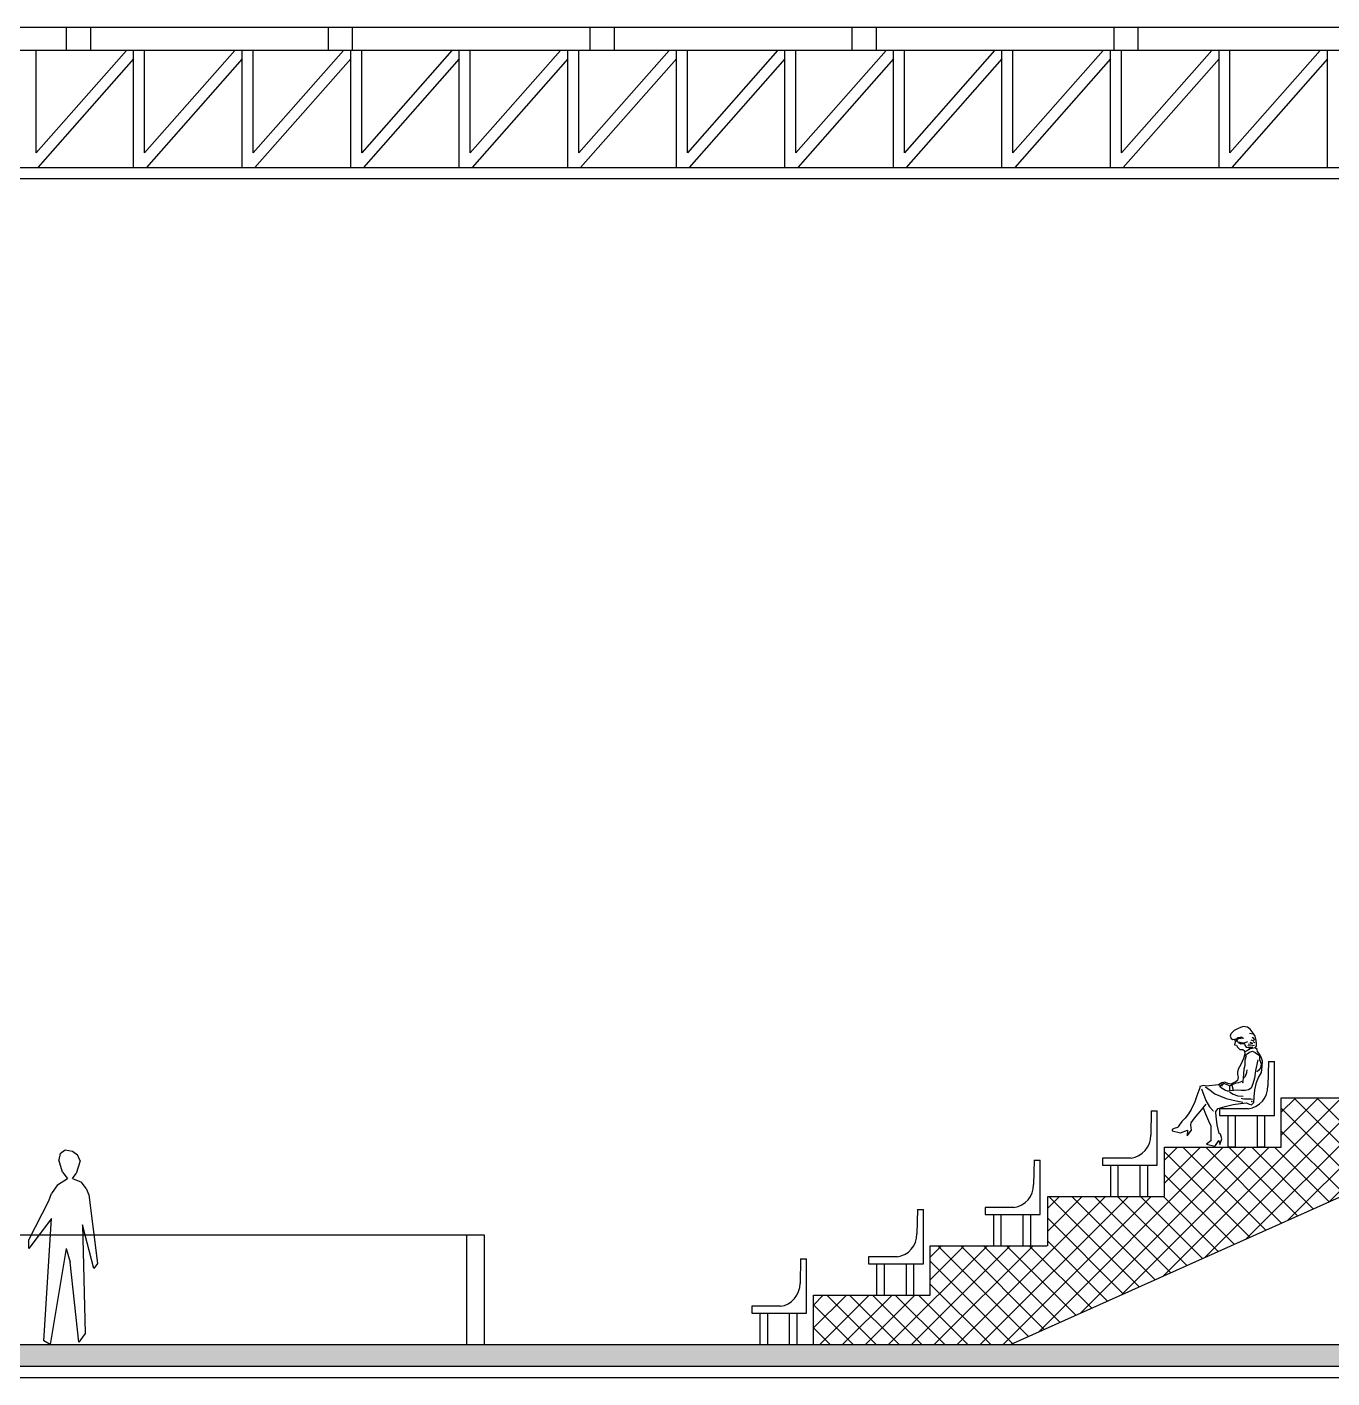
# Model space of a CAD drawing. Header units: millimetres. Extents: x -17017 to 2697, y 1903 to 18260.
# Drawn here: x -16976.311 to -16973.933, y 18252.957 to 18255.418 of the extents above; entities that cross this region are included whole.
import ezdxf

# ---------------------------------------------------------------- set-up
doc = ezdxf.new("R2010")
doc.units = ezdxf.units.MM
doc.layers.add('55', color=7, linetype='Continuous')
doc.layers.add('DIEN HOA', color=111, linetype='Continuous')

# ---------------------------------------------------------------- blocks, each defined once
blk = doc.blocks.new('A$C56F52673')
at = {"layer": 'DIEN HOA', "linetype": 'Continuous'}
for points, invisible_edges in [([(444, 1730), (285, 1741), (273, 1684), (467, 1673)], 5), ([(330, 1775), (398, 1764), (444, 1730), (285, 1741)], 4), ([(273, 1684), (467, 1673), (432, 1559), (307, 1570)], 5), ([(478, 1479), (262, 1457), (205, 1377), (523, 1423)], 5), ([(353, 1514), (398, 1514), (478, 1479), (262, 1457)], 5), ([(432, 1559), (307, 1570), (353, 1514), (398, 1514)], 5), ([(205, 1377), (523, 1423), (546, 1366), (182, 1309)], 5), ([(489, 1092), (546, 1366), (626, 740), (592, 694)], 1), ([(182, 1309), (205, 1149), (0, 876), (0, 956)], 1), ([(205, 1149), (341, 876), (193, 0), (137, 34)], 1), ([(205, 1149), (341, 876), (376, 751), (489, 1092)], 13), ([(376, 751), (489, 1092), (512, 102), (455, 23)], 1)]:
    blk.add_3dface(points, dxfattribs=dict(at, invisible_edges=invisible_edges))
blk = doc.blocks.new('02FFMA09')
at = {"color": 0, "linetype": 'ByBlock'}
for p, q in [((-8.01, 26.1), (-8.35, 25.17)), ((-6.71, 27.3), (-8.01, 26.1)), ((-5.46, 28.01), (-6.71, 27.3)), ((-4.36, 28.51), (-5.46, 28.01)), ((-3.23, 28.87), (-4.36, 28.51)), ((-2.53, 28.8), (-3.23, 28.87)), ((-1.59, 28.62), (-2.53, 28.8)), ((-0.6, 27.82), (-1.59, 28.62)), ((0.51, 25.89), (-0.85, 26.18)), ((0.14, 26.8), (-0.6, 27.82)), ((0.58, 26.31), (0.14, 26.8)), ((1.26, 25.18), (0.58, 26.31)), ((-8.35, 25.17), (-7.96, 24.24)), ((-7.96, 24.24), (-7.35, 23.89)), ((-7.35, 23.89), (-6.66, 24.02)), ((-6.66, 24.02), (-6.4, 22.96)), ((-6.62, 24.04), (-6.27, 24.05)), ((-6.4, 22.96), (-6.62, 21.77)), ((-6.62, 21.77), (-5.86, 21.66)), ((-6.27, 24.05), (-5.78, 23.79)), ((-6.17, 23.3), (-5.75, 23.3)), ((-5.92, 23.09), (-6.01, 23.17)), ((-5.92, 24.29), (-5.19, 24.63)), ((-5.75, 23.3), (-5.92, 23.09)), ((-5.86, 21.66), (-5.58, 21.14)), ((-5.78, 23.79), (-5.21, 22.69)), ((-5.62, 24.03), (-4.54, 24.37)), ((-5.58, 21.14), (-5.58, 21.09)), ((-5.58, 21.09), (-4.58, 20.01)), ((-5.21, 22.69), (-4.22, 22.26)), ((-5.19, 24.63), (-4.41, 24.8)), ((-4.89, 23), (-4.2, 22.66)), ((-4.54, 24.37), (-3.99, 24.24)), ((-4.41, 24.8), (-3.86, 24.72)), ((-4.22, 22.26), (-3.2, 22.27)), ((-4.2, 22.66), (-3.21, 22.61)), ((-3.86, 24.72), (-3.38, 24.5)), ((-3.38, 24.5), (-3.43, 24.11)), ((-3.21, 22.61), (-2.1, 22.83)), ((-3.2, 22.27), (-2.85, 22.3)), ((-2.85, 22.3), (-2.73, 21.66)), ((-2.73, 21.66), (-2.14, 20.88)), ((-2.14, 20.88), (-1.21, 20.77)), ((-2.1, 22.83), (-1.54, 23.09)), ((-1.5, 21.51), (-0.85, 21.39)), ((-1.38, 22.1), (0.39, 22.28)), ((-0.85, 21.39), (0.39, 21.51)), ((0.39, 22.28), (-0.62, 22.75)), ((0.92, 23.23), (-0.2, 23.64)), ((-0.11, 20.78), (0.36, 20.9)), ((0.74, 24.29), (0.15, 24.65)), ((0.39, 21.51), (1.04, 21.75)), ((1.28, 22.64), (0.68, 22.87)), ((1.16, 23.58), (0.74, 24.29)), ((1.65, 23.61), (1.26, 25.18)), ((1.32, 20.64), (1.78, 21.32)), ((1.77, 22.22), (1.65, 23.61)), ((1.78, 21.32), (1.77, 22.22)), ((-4.58, 20.01), (-3.39, 20.02)), ((-3.13, 16.56), (-4.22, 14.31)), ((-3.39, 20.02), (-2.8, 19.48)), ((-2.73, 18.17), (-3.13, 16.56)), ((-2.8, 19.48), (-2.73, 18.17)), ((-1.68, 19.68), (-2.74, 18.97)), ((-2.6, 16.04), (-2.03, 17.68)), ((-2.56, 14.01), (-2.6, 16.04)), ((-2.5, 17.56), (-1.83, 18.35)), ((-1.83, 18.35), (-0.85, 19.05)), ((-0.67, 20.27), (-1.68, 19.68)), ((-1.21, 20.77), (-0.11, 20.78)), ((-0.85, 19.05), (0.22, 19.35)), ((0.15, 20.39), (-0.67, 20.27)), ((1.32, 20.64), (0.15, 20.39)), ((0.22, 19.35), (1.36, 18.93)), ((2.02, 20.07), (1.32, 20.64)), ((1.36, 18.93), (2.94, 17.72)), ((2.37, 16.11), (1.48, 11.97)), ((2.15, 19.31), (2.02, 20.07)), ((3.09, 18.15), (2.15, 19.31)), ((2.94, 17.72), (2.96, 16.2)), ((2.96, 16.2), (3.61, 14.52)), ((3.77, 16.65), (3.09, 18.15)), ((4.07, 15.57), (3.77, 16.65)), ((-5.47, 11.31), (-5.5, 10.43)), ((-5.5, 10.43), (-5.26, 9.39)), ((-5.19, 12.5), (-5.47, 11.31)), ((-4.22, 14.31), (-5.19, 12.5)), ((-3.13, 9.14), (-3.11, 10.65)), ((-3.11, 10.65), (-2.95, 12.64)), ((-2.95, 12.64), (-2.56, 14.01)), ((-2.44, 9.73), (-1.87, 11.22)), ((-1.87, 11.22), (-1.79, 12.15)), ((1.48, 11.97), (1, 9.06)), ((2.64, 11.98), (2, 11.45)), ((2.57, 9.19), (3.72, 11.12)), ((3.3, 13.03), (2.64, 11.98)), ((3.61, 14.52), (3.3, 13.03)), ((3.72, 11.12), (4.03, 13.42)), ((4.03, 13.42), (4.07, 15.57)), ((-19.95, 5.25), (-21.12, 2.16)), ((-18.5, 6.14), (-19.95, 5.84)), ((-19.95, 5.84), (-19.95, 5.25)), ((-17.54, 5.97), (-18.5, 6.14)), ((-17.86, 5.62), (-15.98, 4.33)), ((-12.77, 6.48), (-17.54, 5.97)), ((-11.53, 7.18), (-12.77, 6.48)), ((-12.77, 6.48), (-11.96, 6.15)), ((-12.13, 5.78), (-11.64, 6.46)), ((-11.98, 5.4), (-12.13, 5.78)), ((-10.11, 4.31), (-11.98, 5.4)), ((-11.85, 6.15), (-11.38, 6.09)), ((-11.64, 6.46), (-10.91, 7.04)), ((-11.56, 6.44), (-11.19, 6.41)), ((-10.39, 7.48), (-11.53, 7.18)), ((-11.19, 6.73), (-10.82, 6.65)), ((-10.91, 7.04), (-9.25, 6.47)), ((-9.22, 6.97), (-10.39, 7.48)), ((-9.25, 6.47), (-8.48, 6.03)), ((-8, 6.72), (-9.22, 6.97)), ((-8.46, 6.01), (-7.65, 6.43)), ((-8.45, 5.35), (-8.46, 6.01)), ((-8.45, 4.18), (-8.45, 5.35)), ((-6.03, 7.66), (-8, 6.72)), ((-7.72, 6.36), (-7.14, 4.35)), ((-7.65, 6.43), (-6.05, 7.2)), ((-6.05, 7.2), (-4.95, 7.29)), ((-5.51, 8.16), (-6.03, 7.66)), ((-5.26, 9.39), (-5.51, 8.16)), ((-4.95, 7.29), (-4.31, 7.62)), ((-4.31, 7.62), (-3.64, 7.89)), ((-3.64, 7.89), (-3.41, 7.22)), ((-3.41, 7.22), (-3.35, 8)), ((-3.35, 8), (-3.22, 9)), ((-3.22, 9), (-2.44, 9.73)), ((0.41, 6.81), (-0.28, 5.18)), ((1, 9.06), (0.41, 6.81)), ((1.19, 4.52), (1.8, 7.32)), ((1.8, 7.32), (2.57, 9.19)), ((-21.12, 2.16), (-21.89, -0.14)), ((-19.28, 4.85), (-17.73, 0.47)), ((-17.73, 0.47), (-16.31, -2.02)), ((-15.98, 4.33), (-14.26, 2.94)), ((-14.26, 2.94), (-12.07, 2.06)), ((-12.07, 2.06), (-9.79, 1.14)), ((-9.26, 4.06), (-10.11, 4.31)), ((-9.79, 1.14), (-6, 0.3)), ((-9.26, 4.06), (-8.48, 4.25)), ((-8.59, 3.77), (-7.15, 2.82)), ((-7.08, 4.19), (-8.45, 4.18)), ((-7.15, 2.82), (-5.32, 2.17)), ((-5.59, 4.32), (-7.08, 4.19)), ((-6, 0.3), (-3.49, -0.2)), ((-4.02, 4.22), (-5.59, 4.32)), ((-5.32, 2.17), (-3.31, 2.04)), ((-4.09, 1.36), (-3.04, 1.02)), ((-2.48, 4.23), (-4.02, 4.22)), ((-3.04, 1.02), (-1.64, 1.03)), ((-1.23, 4.5), (-2.48, 4.23)), ((-1.64, 1.03), (-0.39, 1.1)), ((-0.28, 5.18), (-1.23, 4.5)), ((-0.39, 1.1), (0.25, 0.93)), ((0.85, -0.4), (0.92, 1.84)), ((0.92, 1.84), (1.19, 4.52)), ((-24.3, -4.76), (-25.62, -6.4)), ((-23.26, -3.01), (-24.3, -4.76)), ((-21.89, -0.14), (-23.26, -3.01)), ((-22.04, -6.37), (-19.16, -3.06)), ((-19.16, -3.06), (-18.7, -2.36)), ((-18.7, -2.36), (-17.58, -1.01)), ((-18.7, -2.36), (-17.75, -4.71)), ((-17.75, -4.71), (-16.71, -7.35)), ((-16.31, -2.02), (-14.85, -3.58)), ((-14.85, -3.58), (-14.76, -3.58)), ((-13.79, -4.33), (-13.77, -3.78)), ((-13.57, -6.74), (-13.79, -4.33)), ((-13.77, -3.78), (-12.96, -2.61)), ((-12.96, -2.61), (-10.23, -1.89)), ((-10.23, -1.89), (-7.12, -1.19)), ((-7.12, -1.19), (-4.39, -0.76)), ((-4.39, -0.76), (-2.03, -0.54)), ((-2.03, -0.54), (-0.95, -0.97)), ((-0.95, -0.97), (-0.11, -1.23)), ((-0.11, -1.23), (0.85, -0.4)), ((-29.9, -10.34), (-30.68, -10.75)), ((-28.59, -9.98), (-29.9, -10.34)), ((-28.36, -9.74), (-28.59, -9.98)), ((-27.9, -9.04), (-28.36, -9.74)), ((-26.95, -7.69), (-27.9, -9.04)), ((-25.62, -6.4), (-26.95, -7.69)), ((-23.42, -9), (-23.34, -8.19)), ((-23.17, -10.95), (-23.42, -9)), ((-23.34, -8.19), (-22.04, -6.37)), ((-16.71, -7.35), (-15.79, -9.35)), ((-15.79, -9.35), (-15.74, -15.17)), ((-13.26, -8.92), (-13.57, -6.74)), ((-12.51, -12.24), (-13.26, -8.92)), ((-30.68, -10.75), (-30.65, -11.27)), ((-30.65, -11.27), (-27.38, -12.03)), ((-27.38, -12.03), (-24.77, -10.99)), ((-24.81, -13.15), (-23.17, -10.95)), ((-24.77, -10.99), (-24.81, -13.12)), ((-24.81, -13.12), (-24.81, -13.15)), ((-15.74, -15.17), (-17.42, -16.38)), ((-13.9, -16.96), (-12.66, -14.97)), ((-12.66, -14.97), (-12.27, -16.57)), ((-12.07, -12.49), (-12.51, -12.24)), ((-12.27, -16.57), (-11.53, -14.3)), ((-11.53, -14.3), (-12.07, -12.49)), ((-17.42, -16.38), (-14.27, -17.11)), ((-14.27, -17.11), (-13.9, -16.96))]:
    blk.add_line(p, q, dxfattribs=at)
at = {"color": 7, "linetype": 'ByBlock'}
blk.add_point((0, 0), dxfattribs=at)

msp = doc.modelspace()

# ---------------------------------------------------------------- hatches: boundary and pattern name
at = {"layer": '55', "linetype": 'ByBlock'}
h = msp.add_hatch(dxfattribs=at)
h.set_pattern_fill('ANSI37', color=256, scale=0.0093)
h.set_pattern_definition([(45, (-21022.937963, 15662.349035), (-0.02087909548, 0.02087909548), []), (135, (-21022.937963, 15662.349035), (-0.02087909548, -0.02087909548), [])])
h.paths.add_polyline_path([(-16983.5943, 18253.3775), (-16983.7101, 18253.3775), (-16983.7101, 18253.3771), (-16983.7231, 18253.3771), (-16983.7637, 18253.3773), (-16983.7637, 18253.3771), (-16983.8071, 18253.3771), (-16983.8071, 18253.4675), (-16983.9229, 18253.4675), (-16983.9229, 18253.4671), (-16983.9359, 18253.4671), (-16983.9765, 18253.4673), (-16983.9765, 18253.4671), (-16984.0199, 18253.4671), (-16984.0199, 18253.5575), (-16984.1357, 18253.5575), (-16984.1357, 18253.5571), (-16984.1487, 18253.5571), (-16984.1893, 18253.5573), (-16984.1893, 18253.5571), (-16984.2327, 18253.5571), (-16984.2327, 18253.6475), (-16984.3486, 18253.6475), (-16984.3486, 18253.6471), (-16984.3615, 18253.6471), (-16984.4021, 18253.6473), (-16984.4021, 18253.6471), (-16984.4455, 18253.6471), (-16984.4455, 18253.7375), (-16984.5614, 18253.7375), (-16984.5614, 18253.7371), (-16984.5744, 18253.7371), (-16984.615, 18253.7373), (-16984.615, 18253.7371), (-16984.6584, 18253.7371), (-16984.6584, 18253.8275), (-16984.7742, 18253.8275), (-16984.7742, 18253.8271), (-16984.7872, 18253.8271), (-16984.8278, 18253.8273), (-16984.8278, 18253.8271), (-16984.8712, 18253.8271), (-16984.8712, 18253.9175), (-16984.987, 18253.9175), (-16984.987, 18253.9171), (-16985, 18253.9171), (-16985.0406, 18253.9173), (-16985.0406, 18253.9171), (-16985.084, 18253.9171), (-16985.084, 18254.0075), (-16985.1998, 18254.0075), (-16985.1998, 18254.0071), (-16985.2128, 18254.0071), (-16985.2534, 18254.0073), (-16985.2534, 18254.0071), (-16985.2968, 18254.0071), (-16985.2968, 18254.0975), (-16985.4126, 18254.0975), (-16985.4126, 18254.0971), (-16985.4256, 18254.0971), (-16985.4662, 18254.0973), (-16985.4662, 18254.0971), (-16985.5096, 18254.0971), (-16985.5096, 18254.1875), (-16985.7207, 18254.1875), (-16985.7207, 18254.0975), (-16983.3138, 18253.0176), (-16982.9545, 18253.0176), (-16982.9545, 18253.1076), (-16983.0704, 18253.1076), (-16983.0704, 18253.1072), (-16983.0834, 18253.1072), (-16983.124, 18253.1074), (-16983.124, 18253.1072), (-16983.1674, 18253.1072), (-16983.1674, 18253.1976), (-16983.2832, 18253.1976), (-16983.2832, 18253.1972), (-16983.2962, 18253.1972), (-16983.3368, 18253.1974), (-16983.3368, 18253.1972), (-16983.3815, 18253.1972), (-16983.3815, 18253.2875), (-16983.4965, 18253.2875), (-16983.4965, 18253.2871), (-16983.5095, 18253.2871), (-16983.5501, 18253.2873), (-16983.5501, 18253.2871), (-16983.5943, 18253.2871)])
h.paths.add_polyline_path([(-16972.1121, 18254.0975), (-16972.1121, 18254.1875), (-16972.3232, 18254.1875), (-16972.3232, 18254.0975), (-16972.3536, 18254.0975), (-16972.3536, 18254.0971), (-16972.3666, 18254.0971), (-16972.4072, 18254.0972), (-16972.4072, 18254.0971), (-16972.4202, 18254.0971), (-16972.536, 18254.0975), (-16972.536, 18254.0075), (-16972.5664, 18254.0075), (-16972.5664, 18254.0071), (-16972.5794, 18254.0071), (-16972.62, 18254.0072), (-16972.62, 18254.0071), (-16972.633, 18254.0071), (-16972.7488, 18254.0075), (-16972.7488, 18253.9175), (-16972.7792, 18253.9175), (-16972.7792, 18253.9171), (-16972.7922, 18253.9171), (-16972.8328, 18253.9172), (-16972.8328, 18253.9171), (-16972.8458, 18253.9171), (-16972.9616, 18253.9175), (-16972.9616, 18253.8275), (-16972.992, 18253.8275), (-16972.992, 18253.8271), (-16973.005, 18253.8271), (-16973.0456, 18253.8272), (-16973.0456, 18253.8271), (-16973.0586, 18253.8271), (-16973.1744, 18253.8275), (-16973.1744, 18253.7375), (-16973.2048, 18253.7375), (-16973.2048, 18253.7371), (-16973.2178, 18253.7371), (-16973.2584, 18253.7372), (-16973.2584, 18253.7371), (-16973.2714, 18253.7371), (-16973.3872, 18253.7375), (-16973.3872, 18253.6475), (-16973.4176, 18253.6475), (-16973.4176, 18253.6471), (-16973.4306, 18253.6471), (-16973.4712, 18253.6472), (-16973.4712, 18253.6471), (-16973.4842, 18253.6471), (-16973.6001, 18253.6475), (-16973.6001, 18253.5575), (-16973.6305, 18253.5575), (-16973.6305, 18253.5571), (-16973.6435, 18253.5571), (-16973.684, 18253.5572), (-16973.684, 18253.5571), (-16973.697, 18253.5571), (-16973.8129, 18253.5575), (-16973.8129, 18253.4675), (-16973.8433, 18253.4675), (-16973.8433, 18253.4671), (-16973.8563, 18253.4671), (-16973.8969, 18253.4672), (-16973.8969, 18253.4671), (-16973.9099, 18253.4671), (-16974.0257, 18253.4675), (-16974.0257, 18253.3775), (-16974.0561, 18253.3775), (-16974.0561, 18253.3771), (-16974.0691, 18253.3771), (-16974.1097, 18253.3772), (-16974.1097, 18253.3771), (-16974.1227, 18253.3771), (-16974.2385, 18253.3775), (-16974.2385, 18253.2875), (-16974.2697, 18253.2875), (-16974.2697, 18253.2871), (-16974.2827, 18253.2871), (-16974.3233, 18253.2872), (-16974.3233, 18253.2871), (-16974.3363, 18253.2871), (-16974.4513, 18253.2875), (-16974.4513, 18253.1976), (-16974.483, 18253.1976), (-16974.483, 18253.1972), (-16974.496, 18253.1972), (-16974.5366, 18253.1973), (-16974.5366, 18253.1972), (-16974.5496, 18253.1972), (-16974.6654, 18253.1976), (-16974.6654, 18253.1076), (-16974.6958, 18253.1076), (-16974.6958, 18253.1072), (-16974.7088, 18253.1072), (-16974.7494, 18253.1073), (-16974.7494, 18253.1072), (-16974.7624, 18253.1072), (-16974.8782, 18253.1076), (-16974.8782, 18253.0176), (-16974.519, 18253.0176)])
h = msp.add_hatch(dxfattribs=at)
h.set_pattern_fill('AR-SAND', color=256, scale=0.0009)
h.set_pattern_definition([(37.5, (-17776.606695, 17767.421496), (-0.0014400282, 0.0440471914), [0, -0.0347472, 0, -0.038862, 0, -0.0371475]), (7.5, (-17776.606695, 17767.421496), (0.0404570955, 0.064514259), [0, -0.0187452, 0, -0.0313182, 0, -0.0120015]), (327.5, (-17776.634813, 17767.421496), (0.0711893133, 0.0001293466), [0, -0.01143, 0, -0.041148, 0, -0.053721]), (317.5, (-17776.634813, 17767.421496), (0.0687200807, 0.020063639), [0, -0.005715, 0, -0.0269748, 0, -0.030861])])
h.paths.add_polyline_path([(-16972.0621, 18253.0176), (-16974.9086, 18253.0176), (-16974.9086, 18253.0172), (-16974.9216, 18253.0172), (-16974.9622, 18253.0172), (-16974.9622, 18253.0172), (-16974.9752, 18253.0172), (-16980.1488, 18253.0176), (-16982.8576, 18253.0176), (-16982.8576, 18253.0172), (-16982.8705, 18253.0172), (-16982.9111, 18253.0172), (-16982.9111, 18253.0172), (-16982.9241, 18253.0172), (-16985.7707, 18253.0176), (-16985.7707, 18252.9776), (-16977.6839, 18252.9776), (-16972.0621, 18252.9776)])

# ---------------------------------------------------------------- linework, layer by layer
for p, q in [((-16985.7396, 18255.4183), (-16972.087, 18255.4183)), ((-16972.0621, 18255.3755), (-16978.9164, 18255.3755)), ((-16976.1302, 18255.3755), (-16976.2946, 18255.189)), ((-16976.2946, 18255.189), (-16976.2946, 18255.3755)), ((-16976.1169, 18255.3604), (-16976.2913, 18255.1626)), ((-16976.1169, 18255.1626), (-16976.1169, 18255.3755)), ((-16975.9324, 18255.3755), (-16976.0969, 18255.189)), ((-16976.0969, 18255.189), (-16976.0969, 18255.3755)), ((-16975.9191, 18255.3604), (-16976.0935, 18255.1626)), ((-16975.9191, 18255.1626), (-16975.9191, 18255.3755)), ((-16975.7347, 18255.3755), (-16975.8991, 18255.189)), ((-16975.8991, 18255.189), (-16975.8991, 18255.3755)), ((-16975.7213, 18255.3604), (-16975.8958, 18255.1626)), ((-16975.7213, 18255.1626), (-16975.7213, 18255.3755)), ((-16975.5369, 18255.3755), (-16975.7013, 18255.189)), ((-16975.7013, 18255.189), (-16975.7013, 18255.3755)), ((-16975.5236, 18255.3604), (-16975.698, 18255.1626)), ((-16975.5236, 18255.1626), (-16975.5236, 18255.3755)), ((-16975.3391, 18255.3755), (-16975.5036, 18255.189)), ((-16975.5036, 18255.189), (-16975.5036, 18255.3755)), ((-16975.3258, 18255.3604), (-16975.5002, 18255.1626)), ((-16975.3258, 18255.1626), (-16975.3258, 18255.3755)), ((-16975.1414, 18255.3755), (-16975.3058, 18255.189)), ((-16975.3058, 18255.189), (-16975.3058, 18255.3755)), ((-16975.128, 18255.3604), (-16975.3025, 18255.1626)), ((-16975.128, 18255.1626), (-16975.128, 18255.3755)), ((-16974.9436, 18255.3755), (-16975.108, 18255.189)), ((-16975.108, 18255.189), (-16975.108, 18255.3755)), ((-16974.9303, 18255.3604), (-16975.1047, 18255.1626)), ((-16974.9303, 18255.1626), (-16974.9303, 18255.3755)), ((-16974.7458, 18255.3755), (-16974.9103, 18255.189)), ((-16974.9103, 18255.189), (-16974.9103, 18255.3755)), ((-16974.7325, 18255.3604), (-16974.9069, 18255.1626)), ((-16974.7325, 18255.1626), (-16974.7325, 18255.3755)), ((-16974.5481, 18255.3755), (-16974.7125, 18255.189)), ((-16974.7125, 18255.189), (-16974.7125, 18255.3755)), ((-16974.5347, 18255.3604), (-16974.7092, 18255.1626)), ((-16974.5347, 18255.1626), (-16974.5347, 18255.3755)), ((-16974.3503, 18255.3755), (-16974.5147, 18255.189)), ((-16974.5147, 18255.189), (-16974.5147, 18255.3755)), ((-16974.337, 18255.3604), (-16974.5114, 18255.1626)), ((-16974.337, 18255.1626), (-16974.337, 18255.3755)), ((-16974.1525, 18255.3755), (-16974.317, 18255.189)), ((-16974.317, 18255.189), (-16974.317, 18255.3755)), ((-16974.1392, 18255.3604), (-16974.3136, 18255.1626)), ((-16974.1392, 18255.1626), (-16974.1392, 18255.3755)), ((-16973.9548, 18255.3755), (-16974.1192, 18255.189)), ((-16974.1192, 18255.189), (-16974.1192, 18255.3755)), ((-16973.9414, 18255.3604), (-16974.1159, 18255.1626)), ((-16973.9414, 18255.1626), (-16973.9414, 18255.3755)), ((-16985.6713, 18255.1626), (-16972.1615, 18255.1626)), ((-16985.6713, 18255.1426), (-16972.1615, 18255.1426)), ((-16974.519, 18253.0176), (-16972.1121, 18254.0975)), ((-16974.049, 18253.5336), (-16974.05, 18253.4892)), ((-16974.049, 18253.5336), (-16974.0381, 18253.5336)), ((-16974.0257, 18253.3775), (-16974.0257, 18253.4675)), ((-16974.0257, 18253.4675), (-16973.8129, 18253.4675)), ((-16974.2626, 18253.4436), (-16974.2637, 18253.3992)), ((-16974.2626, 18253.4436), (-16974.2517, 18253.4436)), ((-16974.2385, 18253.2875), (-16974.2385, 18253.3775)), ((-16974.2385, 18253.3775), (-16974.0257, 18253.3775)), ((-16974.476, 18253.3537), (-16974.477, 18253.3093)), ((-16974.476, 18253.3537), (-16974.465, 18253.3537)), ((-16974.4513, 18253.1975), (-16974.4513, 18253.2875)), ((-16974.4513, 18253.2875), (-16974.2385, 18253.2875)), ((-16974.6888, 18253.2637), (-16974.6898, 18253.2193)), ((-16974.6888, 18253.2637), (-16974.6779, 18253.2637)), ((-16978.8759, 18253.2176), (-16975.4781, 18253.2176)), ((-16975.5097, 18253.0176), (-16975.5097, 18253.2176)), ((-16975.4781, 18253.2176), (-16975.4781, 18253.0176)), ((-16974.6654, 18253.1076), (-16974.6654, 18253.1976)), ((-16974.6654, 18253.1976), (-16974.4526, 18253.1976)), ((-16974.9016, 18253.1737), (-16974.9026, 18253.1293)), ((-16974.9016, 18253.1737), (-16974.8907, 18253.1737)), ((-16974.8782, 18253.0176), (-16974.8782, 18253.1076)), ((-16974.8782, 18253.1076), (-16974.6654, 18253.1076)), ((-16980.1488, 18253.0176), (-16972.0621, 18253.0176)), ((-16972.0621, 18252.9776), (-16985.7707, 18252.9776)), ((-16972.0621, 18252.9569), (-16985.7707, 18252.9569))]:
    msp.add_line(p, q, dxfattribs=at)
for points in [[(-16976.2393, 18255.3755), (-16976.2393, 18255.4183)], [(-16976.1956, 18255.4183), (-16976.1956, 18255.3755)], [(-16975.7621, 18255.3755), (-16975.7621, 18255.4183)], [(-16975.7185, 18255.4183), (-16975.7185, 18255.3755)], [(-16975.2849, 18255.3755), (-16975.2849, 18255.4183)], [(-16975.2413, 18255.4183), (-16975.2413, 18255.3755)], [(-16974.8077, 18255.3755), (-16974.8077, 18255.4183)], [(-16974.7641, 18255.4183), (-16974.7641, 18255.3755)], [(-16974.3305, 18255.3755), (-16974.3305, 18255.4183)], [(-16974.2869, 18255.4183), (-16974.2869, 18255.3755)], [(-16974.0859, 18253.4473), (-16974.1381, 18253.4473), (-16974.1381, 18253.4349), (-16974.0381, 18253.4349), (-16974.0381, 18253.5336)], [(-16974.2996, 18253.3573), (-16974.3517, 18253.3573), (-16974.3517, 18253.3449), (-16974.2517, 18253.3449), (-16974.2517, 18253.4436)], [(-16974.5129, 18253.2674), (-16974.565, 18253.2674), (-16974.565, 18253.255), (-16974.465, 18253.255), (-16974.465, 18253.3537)], [(-16974.7257, 18253.1774), (-16974.7779, 18253.1774), (-16974.7779, 18253.165), (-16974.6779, 18253.165), (-16974.6779, 18253.2637)], [(-16974.9385, 18253.0874), (-16974.9907, 18253.0874), (-16974.9907, 18253.075), (-16974.8907, 18253.075), (-16974.8907, 18253.1737)], [(-16974.9622, 18253.075), (-16974.9622, 18253.0172), (-16974.9752, 18253.0172), (-16974.9752, 18253.075)], [(-16974.9086, 18253.075), (-16974.9086, 18253.0172), (-16974.9216, 18253.0172), (-16974.9216, 18253.075)]]:
    msp.add_lwpolyline(points, dxfattribs=at)
for points in [[(-16974.1227, 18253.4349), (-16974.1097, 18253.4349), (-16974.1097, 18253.3771), (-16974.1227, 18253.3771)], [(-16974.0691, 18253.4349), (-16974.0561, 18253.4349), (-16974.0561, 18253.3771), (-16974.0691, 18253.3771)], [(-16974.3363, 18253.3449), (-16974.3233, 18253.3449), (-16974.3233, 18253.2871), (-16974.3363, 18253.2871)], [(-16974.2827, 18253.3449), (-16974.2697, 18253.3449), (-16974.2697, 18253.2871), (-16974.2827, 18253.2871)], [(-16974.5496, 18253.255), (-16974.5366, 18253.255), (-16974.5366, 18253.1972), (-16974.5496, 18253.1972)], [(-16974.496, 18253.255), (-16974.483, 18253.255), (-16974.483, 18253.1972), (-16974.496, 18253.1972)], [(-16974.7624, 18253.165), (-16974.7494, 18253.165), (-16974.7494, 18253.1072), (-16974.7624, 18253.1072)], [(-16974.7088, 18253.165), (-16974.6958, 18253.165), (-16974.6958, 18253.1072), (-16974.7088, 18253.1072)]]:
    msp.add_lwpolyline(points, close=True, dxfattribs=at)
for centre in [(-16974.0917, 18253.4886), (-16974.3053, 18253.3986), (-16974.5187, 18253.3087), (-16974.7315, 18253.2187), (-16974.9443, 18253.1287)]:
    msp.add_arc(centre, 0.0417, 277.9563, 0.8017, dxfattribs=at)

# ---------------------------------------------------------------- block references
at = {"layer": 'DIEN HOA', "linetype": 'Continuous'}
for name, p, xscale, yscale, zscale in [('02FFMA09', (-16974.0795, 18253.4605), 0.004737163391150535, 0.004737163391150535, 0.004737163391150535), ('A$C56F52673', (-16976.3078, 18253.0176), 0.0002, 0.0002, 0.0002)]:
    msp.add_blockref(name, p, dxfattribs=dict(at, xscale=xscale, yscale=yscale, zscale=zscale))

doc.saveas('drawing.dxf')
